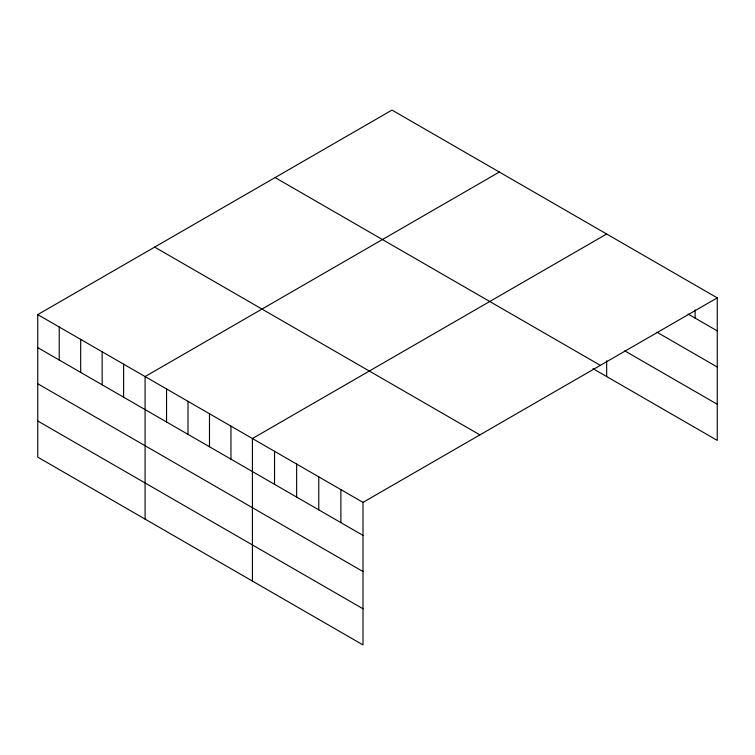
<?xml version="1.0" encoding="UTF-8"?>
<svg xmlns="http://www.w3.org/2000/svg" width="755" height="755" viewBox="0 0 755 755"><rect width="100%" height="100%" fill="white"/><g stroke="black" fill="none" stroke-linecap="round" stroke-linejoin="round"><path stroke-width="1.13" d="M717.25 297.857L363.004 502.377L363.004 644.921L37.75 457.143L37.75 314.599L391.996 110.079L717.25 297.857L717.25 440.401L593.005 368.666M499.329 172.046L145.083 376.566L145.083 519.11M606.661 234.012L252.415 438.532L252.415 581.076M688.098 314.042L717.25 330.879M656.935 332.2L717.25 367.024M624.762 350.858L717.25 404.255M275.094 177.567L600.348 365.354M154.652 247.102L479.906 434.889M37.75 314.599L363.004 502.377M37.75 347.621L363.004 535.399M37.75 383.757L363.004 571.544M37.75 420.997L363.004 608.785M695.128 309.852L695.128 318.11M606.661 360.739L606.661 376.556M340.882 489.608L340.882 522.63M318.77 476.839L318.77 509.861M296.649 464.07L296.649 497.092M274.537 451.301L274.537 484.323M230.954 426.141L230.954 459.163M209.484 413.749L209.484 446.771M188.014 401.358L188.014 434.37M166.553 388.957L166.553 421.979M123.612 364.174L123.612 397.196M102.151 351.783L102.151 384.795M80.681 339.382L80.681 372.404M59.22 326.99L59.22 360.012"/></g></svg>
